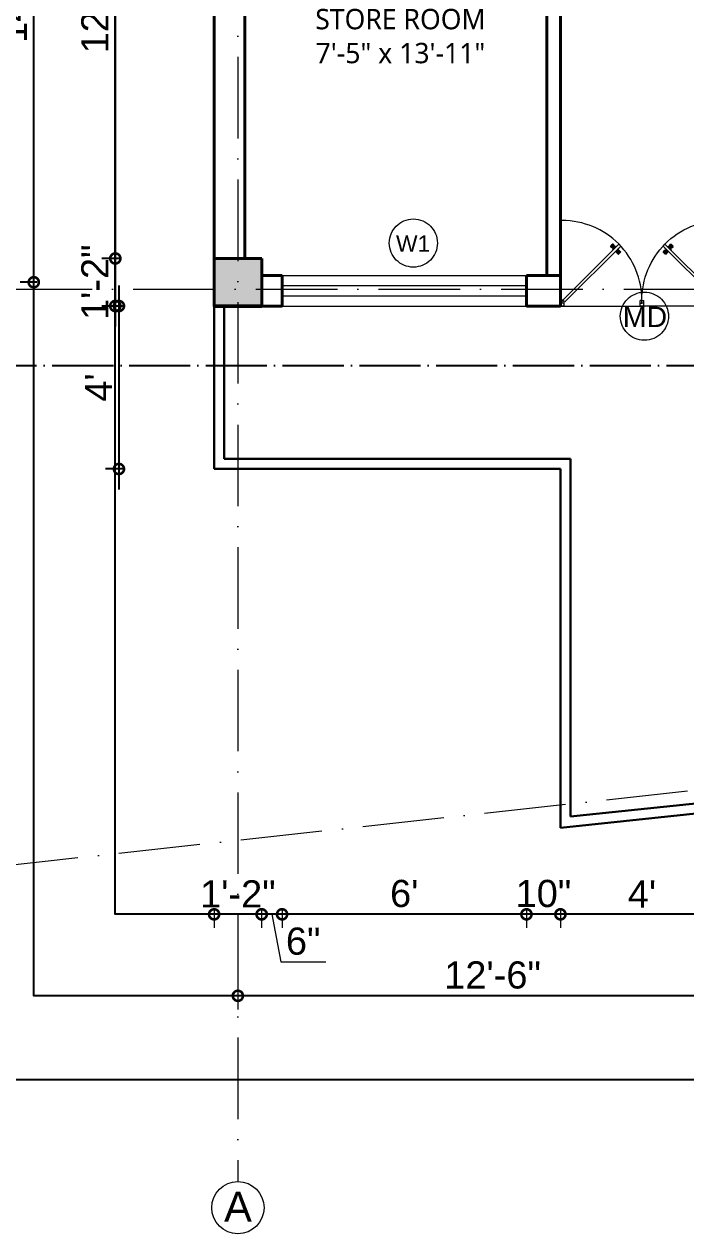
# Model space of a CAD drawing. Header units: inches. Extents: x -71 to 2682309, y -3332 to 801571.
# Drawn here: x 2655697 to 2655891.7, y 799542.3 to 799898.5 of the extents above; entities that cross this region are included whole.
import ezdxf

# ---------------------------------------------------------------- set-up
doc = ezdxf.new("R2010")
doc.units = ezdxf.units.IN
doc.header["$MEASUREMENT"] = 0
doc.header["$PDMODE"] = 99
for name, pattern in [('ACAD_ISO04W100', [30, 24, -3, 0, -3]), ('ACAD_ISO10W100', [18, 12, -3, 0, -3]), ('SOLID', [0])]:
    doc.linetypes.add(name, pattern=pattern)
for name, color, linetype, lineweight in [('CONC. OUTLINE RA', 150, 'Continuous', 40), ('dimension EA', 251, 'Continuous', 5), ('ele 4', 114, 'Continuous', 9), ('elev 2', 20, 'Continuous', 25), ('HATCH RA', 8, 'Continuous', 9), ('PUERTAS', 7, 'Continuous', 13), ('TEXT RA', 254, 'Continuous', 20), ('TEXTURE EA', 8, 'ACAD_ISO10W100', 9), ('wall EA', 24, 'Continuous', 40), ('WALL RA', 42, 'Continuous', 50), ('WALL__HALF_NEW', 42, 'Continuous', 30), ('Win EA', 114, 'Continuous', 5)]:
    doc.layers.add(name, color=color, linetype=linetype, lineweight=lineweight)
for name, color, linetype in [('HACTH', 7, 'Continuous'), ('lettring', 7, 'Continuous'), ('text EA', 7, 'Continuous')]:
    doc.layers.add(name, color=color, linetype=linetype)
doc.styles.add('EAPL', font='arial.ttf', dxfattribs={"height": 8})
doc.styles.get("Standard").update_dxf_attribs({"font": 'arial.ttf'})
doc.dimstyles.new('EA Copy of 1-8', dxfattribs={"dimtxt": 8, "dimasz": 6, "dimexe": 4, "dimexo": 6, "dimgap": 2, "dimtad": 1, "dimdec": 0, "dimzin": 0, "dimdsep": 46, "dimlunit": 3, "dimtxsty": 'EAPL', "dimblk": 'DOTSMALL', "dimcen": -0.09, "dimdle": 6, "dimclrd": 256, "dimclre": 256, "dimclrt": 256, "dimadec": 0, "dimazin": 0, "dimtfac": 8, "dimtdec": 0, "dimtix": 1, "dimtmove": 0, "dimatfit": 3, "dimldrblk": 'OPEN30', "dimfxl": 1, "dimfxlon": 1, "dimtolj": 1, "dimtzin": 0, "dimlwd": -1, "dimlwe": -1, "dimarcsym": 0})

# ---------------------------------------------------------------- blocks, each defined once
blk = doc.blocks.new('COLUMN')
at = {"layer": 'HACTH', "lineweight": 30, "transparency": 33554541}
h = blk.add_hatch(color=256, dxfattribs=at)
h.dxf.hatch_style = 1
h.paths.add_polyline_path([(2659104.19, 784576.38), (2659090.19, 784576.38), (2659090.19, 784562.38), (2659104.19, 784562.38)])
at = {"layer": 'CONC. OUTLINE RA'}
blk.add_lwpolyline([(2659090.19, 784576.38), (2659104.19, 784576.38), (2659104.19, 784562.38), (2659090.19, 784562.38)], close=True, dxfattribs=at)
blk = doc.blocks.new('3ft')
at = {"layer": 'PUERTAS', "color": 6}
for p, q in [((1.01, 2.52), (25.23, 26.74)), ((26.05, 25.92), (25.23, 26.74)), ((26.05, 25.92), (1.77, 1.64)), ((0, 2.4), (0, 0)), ((0.72, 2.4), (0, 2.4)), ((1.6, 0), (0, 0)), ((0.72, 1.52), (0.72, 2.44)), ((0.8, 1.52), (0.72, 1.52)), ((0.8, 1.52), (0.8, 2.41)), ((0.8, 1.2), (0.8, 1.52)), ((1.6, 1.2), (0.8, 1.2)), ((1.57, 1.84), (0.94, 2.47)), ((1.63, 1.89), (0.97, 2.55)), ((1.63, 1.89), (1.57, 1.84)), ((1.77, 1.64), (1.57, 1.84)), ((1.6, 0), (1.6, 1.2)), ((34.4, 0), (34.4, 1.2)), ((34.4, 1.2), (35.2, 1.2)), ((34.4, 0), (36, 0)), ((35.2, 1.2), (35.2, 2.4)), ((35.2, 2.4), (36, 2.4)), ((36, 0), (36, 2.4))]:
    blk.add_line(p, q, dxfattribs=at)
at = {"layer": 'PUERTAS', "color": 1}
for p, q in [((21.67, 25.73), (22.17, 26.23)), ((21.7, 25.82), (22.14, 26.26)), ((22.58, 26.7), (22.14, 26.26)), ((22.67, 26.73), (22.17, 26.23)), ((22.61, 26.67), (22.58, 26.7)), ((23.45, 25.91), (22.79, 26.73)), ((22.49, 24.95), (21.67, 25.61)), ((21.73, 25.79), (21.7, 25.82)), ((22.6, 24.96), (23.02, 25.38)), ((22.61, 24.25), (22.92, 24.72)), ((22.62, 24.13), (22.61, 24.14)), ((22.7, 25.07), (22.71, 25.06)), ((22.82, 25.06), (23.08, 25.32)), ((22.94, 24.95), (22.83, 25.07)), ((22.92, 24.72), (22.92, 24.72)), ((22.93, 24.94), (23.19, 25.21)), ((22.93, 24.84), (22.93, 24.83)), ((23.44, 25.81), (23.02, 25.38)), ((23.34, 25.58), (23.08, 25.32)), ((23.46, 25.47), (23.19, 25.21)), ((23.33, 25.7), (23.34, 25.69)), ((23.45, 25.46), (23.33, 25.57)), ((23.44, 23.31), (23.45, 23.3)), ((23.56, 23.3), (24.03, 23.61)), ((23.57, 25.47), (23.57, 25.47)), ((24.15, 25.79), (23.68, 25.48)), ((23.68, 25.48), (23.68, 25.48)), ((24.03, 23.61), (24.03, 23.62)), ((24.14, 23.62), (24.14, 23.62)), ((24.25, 23.62), (24.51, 23.89)), ((24.27, 25.78), (24.26, 25.79)), ((24.26, 23.29), (24.69, 23.71)), ((24.26, 23.63), (24.37, 23.52)), ((24.26, 23.18), (24.92, 22.37)), ((24.37, 23.52), (24.63, 23.77)), ((24.37, 23.4), (24.37, 23.4)), ((24.78, 24.15), (24.51, 23.89)), ((24.89, 24.03), (24.63, 23.77)), ((25.11, 24.14), (24.69, 23.71)), ((24.77, 24.14), (24.88, 24.03)), ((24.79, 24.38), (24.78, 24.37)), ((24.78, 24.26), (24.78, 24.26)), ((25.1, 24.84), (24.79, 24.38)), ((25, 24.03), (25, 24.03)), ((25.04, 22.36), (25.54, 22.86)), ((25.09, 24.96), (25.1, 24.95)), ((25.1, 22.42), (25.13, 22.39)), ((25.13, 22.39), (25.57, 22.83)), ((25.22, 24.14), (26.03, 23.48)), ((26.04, 23.37), (25.54, 22.86)), ((26.01, 23.27), (25.57, 22.83)), ((25.98, 23.3), (26.01, 23.27))]:
    blk.add_line(p, q, dxfattribs=at)
at = {"layer": 'PUERTAS', "color": 8}
for p, q in [((22.13, 26.28), (21.98, 26.13)), ((22.13, 26.28), (22.27, 26.42)), ((22.29, 26.41), (22.27, 26.42)), ((23.16, 25.52), (22.34, 26.39)), ((23.3, 25.66), (22.5, 26.56)), ((23.41, 25.77), (22.65, 26.71)), ((23.46, 25.83), (22.72, 26.75)), ((22.57, 24.94), (21.65, 25.68)), ((22.63, 24.99), (21.69, 25.75)), ((22.74, 25.1), (21.84, 25.9)), ((22.88, 25.24), (22.01, 26.06)), ((22.69, 24.32), (23.02, 24.83)), ((22.95, 24.96), (22.84, 25.07)), ((22.98, 24.99), (22.86, 25.1)), ((23.03, 25.04), (22.91, 25.15)), ((22.91, 24.53), (23.1, 24.91)), ((23.11, 25.12), (22.99, 25.23)), ((23.13, 24.76), (23.18, 24.99)), ((23.28, 25.3), (23.17, 25.41)), ((23.36, 25.37), (23.25, 25.49)), ((23.31, 24.94), (23.28, 25.08)), ((23.41, 25.43), (23.3, 25.54)), ((23.46, 25.09), (23.32, 25.13)), ((23.44, 25.45), (23.33, 25.56)), ((23.64, 25.27), (23.41, 25.22)), ((23.87, 25.49), (23.49, 25.3)), ((24.08, 25.71), (23.57, 25.38)), ((23.63, 23.38), (24.14, 23.72)), ((23.84, 23.6), (24.22, 23.79)), ((24.07, 23.82), (24.3, 23.88)), ((24.25, 24), (24.39, 23.97)), ((24.25, 23.26), (24.99, 22.34)), ((24.27, 23.64), (24.38, 23.53)), ((24.3, 23.67), (24.41, 23.56)), ((24.3, 23.32), (25.06, 22.38)), ((24.35, 23.72), (24.46, 23.61)), ((24.4, 24.15), (24.43, 24.01)), ((24.41, 23.43), (25.2, 22.53)), ((24.43, 23.8), (24.54, 23.69)), ((24.58, 24.33), (24.52, 24.1)), ((24.55, 23.57), (25.37, 22.7)), ((24.6, 23.97), (24.72, 23.86)), ((24.8, 24.56), (24.61, 24.18)), ((25.02, 24.77), (24.68, 24.26)), ((24.68, 24.05), (24.79, 23.94)), ((24.73, 24.1), (24.85, 23.99)), ((24.76, 24.13), (24.87, 24.02)), ((24.83, 23.85), (25.7, 23.03)), ((24.97, 23.99), (25.87, 23.2)), ((25.08, 24.1), (26.02, 23.34)), ((25.14, 24.15), (26.06, 23.41)), ((25.58, 22.82), (25.43, 22.67)), ((25.58, 22.82), (25.73, 22.97)), ((25.72, 22.98), (25.73, 22.97)), ((0, 0), (36, 0))]:
    blk.add_line(p, q, dxfattribs=at)
at = {"layer": 'PUERTAS', "color": 2}
for p, q in [((21.99, 26.11), (21.98, 26.13)), ((25.42, 22.68), (25.43, 22.67))]:
    blk.add_line(p, q, dxfattribs=at)
at = {"layer": 'PUERTAS', "color": 6}
for radius in [0.155, 0.0752]:
    blk.add_circle((0.82, 2.56), radius, dxfattribs=at)
blk.add_arc((0.82, 2.56), 34.38, 359.7285, 90.0333, dxfattribs=at)
at = {"layer": 'PUERTAS', "color": 1}
for centre, start, end in [((22.73, 26.68), 38.9236, 135), ((22.54, 25.01), 231.0764, 315), ((22.67, 24.2), 135, 225), ((22.77, 25.12), 225, 315), ((22.99, 24.89), 135, 219.7428), ((22.87, 24.78), 315, 39.7428), ((23.28, 25.63), 315, 45), ((23.39, 25.86), 315, 38.9236), ((23.51, 23.36), 225, 315), ((23.51, 25.41), 50.2572, 135), ((23.62, 25.53), 230.2572, 315), ((24.09, 23.56), 50.2572, 135), ((24.2, 23.68), 230.2572, 315), ((24.2, 25.73), 45, 135), ((24.32, 23.23), 135, 218.9236), ((24.42, 23.46), 135, 225), ((24.84, 24.31), 135, 219.7428), ((24.72, 24.21), 315, 39.7428), ((24.94, 23.98), 45, 135), ((24.98, 22.42), 218.9236, 315), ((25.04, 24.89), 315, 45), ((25.17, 24.08), 51.0764, 135), ((25.98, 23.42), 315, 51.0764)]:
    blk.add_arc(centre, 0.08, start, end, dxfattribs=at)
blk = doc.blocks.new('*U327')
at = {"color": 3, "xscale": -1}
blk.add_blockref('3ft', (42, 0), dxfattribs=at)
blk = doc.blocks.new('_DotSmall')
at = {"color": 0, "linetype": 'ByBlock', "const_width": 0.5}
blk.add_lwpolyline([(-0.0625, 0, 1), (0.0625, 0, 1)], format="xyb", close=True, dxfattribs=at)
blk = doc.blocks.new('*D379')
at = {"layer": 'Defpoints', "color": 0, "transparency": 16777216}
for p in [(2655752.87, 799820.03), (2655766.87, 799820.03), (2655766.87, 799636.36)]:
    blk.add_point(p, dxfattribs=at)
at = {"layer": 'dimension EA', "transparency": 16777216}
for p, q in [((2655752.87, 799636.36), (2655746.87, 799636.36)), ((2655752.87, 799637.36), (2655752.87, 799632.36)), ((2655752.87, 799636.36), (2655766.87, 799636.36)), ((2655766.87, 799637.36), (2655766.87, 799632.36)), ((2655766.87, 799636.36), (2655772.87, 799636.36))]:
    blk.add_line(p, q, dxfattribs=at)
at = {"layer": 'dimension EA', "transparency": 16777216, "xscale": 6, "yscale": 6, "zscale": 6}
blk.add_blockref('_DotSmall', (2655752.87, 799636.36), dxfattribs=at)
at = {"layer": 'dimension EA', "transparency": 16777216, "xscale": 6, "yscale": 6, "zscale": 6, "rotation": 180}
blk.add_blockref('_DotSmall', (2655766.87, 799636.36), dxfattribs=at)
at = {"layer": 'dimension EA', "transparency": 16777216, "insert": (2655759.87, 799642.38), "char_height": 8, "attachment_point": 5, "style": 'EAPL'}
blk.add_mtext('\\A1;1\'-2"', dxfattribs=at)
blk = doc.blocks.new('_Open30')
at = {"color": 0, "linetype": 'ByBlock', "lineweight": -2}
for p, q in [((-1, 0.268), (0, 0)), ((0, 0), (-1, -0.268)), ((0, 0), (-1, 0))]:
    blk.add_line(p, q, dxfattribs=at)
blk = doc.blocks.new('*D380')
at = {"layer": 'Defpoints', "color": 0, "transparency": 16777216}
for p in [(2655766.87, 799820.03), (2655772.87, 799820.03), (2655772.87, 799636.36)]:
    blk.add_point(p, dxfattribs=at)
at = {"layer": 'dimension EA', "transparency": 16777216}
for p, q in [((2655760.87, 799636.36), (2655778.87, 799636.36)), ((2655766.87, 799637.36), (2655766.87, 799632.36)), ((2655769.87, 799636.36), (2655772.48, 799622.33)), ((2655772.87, 799637.36), (2655772.87, 799632.36)), ((2655772.48, 799622.33), (2655785.71, 799622.33))]:
    blk.add_line(p, q, dxfattribs=at)
at = {"layer": 'dimension EA', "transparency": 16777216, "xscale": 6, "yscale": 6, "zscale": 6, "rotation": 180}
blk.add_blockref('_DotSmall', (2655766.87, 799636.36), dxfattribs=at)
at = {"layer": 'dimension EA', "transparency": 16777216, "xscale": 6, "yscale": 6, "zscale": 6}
blk.add_blockref('_DotSmall', (2655772.87, 799636.36), dxfattribs=at)
at = {"layer": 'dimension EA', "transparency": 16777216, "insert": (2655779.09, 799628.41), "char_height": 8, "attachment_point": 5, "style": 'EAPL'}
blk.add_mtext('\\A1;6"', dxfattribs=at)
blk = doc.blocks.new('*D381')
at = {"layer": 'Defpoints', "color": 0, "transparency": 16777216}
for p in [(2655772.87, 799820.03), (2655844.81, 799820.03), (2655844.81, 799636.36)]:
    blk.add_point(p, dxfattribs=at)
at = {"layer": 'dimension EA', "transparency": 16777216}
for p, q in [((2655766.87, 799636.36), (2655850.81, 799636.36)), ((2655772.87, 799637.36), (2655772.87, 799632.36)), ((2655844.81, 799637.36), (2655844.81, 799632.36))]:
    blk.add_line(p, q, dxfattribs=at)
at = {"layer": 'dimension EA', "transparency": 16777216, "xscale": 6, "yscale": 6, "zscale": 6, "rotation": 180}
blk.add_blockref('_DotSmall', (2655772.87, 799636.36), dxfattribs=at)
at = {"layer": 'dimension EA', "transparency": 16777216, "xscale": 6, "yscale": 6, "zscale": 6}
blk.add_blockref('_DotSmall', (2655844.81, 799636.36), dxfattribs=at)
at = {"layer": 'dimension EA', "transparency": 16777216, "insert": (2655808.84, 799642.45), "char_height": 8, "attachment_point": 5, "style": 'EAPL'}
blk.add_mtext("\\A1;6'", dxfattribs=at)
blk = doc.blocks.new('*D382')
at = {"layer": 'Defpoints', "color": 0, "transparency": 16777216}
for p in [(2655844.81, 799820.03), (2655854.81, 799820.03), (2655854.81, 799636.36)]:
    blk.add_point(p, dxfattribs=at)
at = {"layer": 'dimension EA', "transparency": 16777216}
for p, q in [((2655844.81, 799636.36), (2655838.81, 799636.36)), ((2655844.81, 799637.36), (2655844.81, 799632.36)), ((2655844.81, 799636.36), (2655854.81, 799636.36)), ((2655854.81, 799637.36), (2655854.81, 799632.36)), ((2655854.81, 799636.36), (2655860.81, 799636.36))]:
    blk.add_line(p, q, dxfattribs=at)
at = {"layer": 'dimension EA', "transparency": 16777216, "xscale": 6, "yscale": 6, "zscale": 6}
blk.add_blockref('_DotSmall', (2655844.81, 799636.36), dxfattribs=at)
at = {"layer": 'dimension EA', "transparency": 16777216, "xscale": 6, "yscale": 6, "zscale": 6, "rotation": 180}
blk.add_blockref('_DotSmall', (2655854.81, 799636.36), dxfattribs=at)
at = {"layer": 'dimension EA', "transparency": 16777216, "insert": (2655849.81, 799642.45), "char_height": 8, "attachment_point": 5, "style": 'EAPL'}
blk.add_mtext('\\A1;10"', dxfattribs=at)
blk = doc.blocks.new('*D383')
at = {"layer": 'Defpoints', "color": 0, "transparency": 16777216}
for p in [(2655854.81, 799820.03), (2655902.81, 799820.03), (2655902.81, 799636.36)]:
    blk.add_point(p, dxfattribs=at)
at = {"layer": 'dimension EA', "transparency": 16777216}
for p, q in [((2655848.81, 799636.36), (2655908.81, 799636.36)), ((2655854.81, 799637.36), (2655854.81, 799632.36)), ((2655902.81, 799637.36), (2655902.81, 799632.36))]:
    blk.add_line(p, q, dxfattribs=at)
at = {"layer": 'dimension EA', "transparency": 16777216, "xscale": 6, "yscale": 6, "zscale": 6, "rotation": 180}
blk.add_blockref('_DotSmall', (2655854.81, 799636.36), dxfattribs=at)
at = {"layer": 'dimension EA', "transparency": 16777216, "xscale": 6, "yscale": 6, "zscale": 6}
blk.add_blockref('_DotSmall', (2655902.81, 799636.36), dxfattribs=at)
at = {"layer": 'dimension EA', "transparency": 16777216, "insert": (2655878.81, 799642.36), "char_height": 8, "attachment_point": 5, "style": 'EAPL'}
blk.add_mtext("\\A1;4'", dxfattribs=at)
blk = doc.blocks.new('*D387')
at = {"layer": 'Defpoints', "color": 0, "transparency": 16777216}
for p in [(2655759.87, 799820.03), (2655909.81, 799672.86), (2655909.81, 799612.36)]:
    blk.add_point(p, dxfattribs=at)
at = {"layer": 'dimension EA', "transparency": 16777216}
for p, q in [((2655759.87, 799613.36), (2655759.87, 799608.36)), ((2655909.81, 799613.36), (2655909.81, 799608.36)), ((2655753.87, 799612.36), (2655915.81, 799612.36))]:
    blk.add_line(p, q, dxfattribs=at)
at = {"layer": 'dimension EA', "transparency": 16777216, "xscale": 6, "yscale": 6, "zscale": 6, "rotation": 180}
blk.add_blockref('_DotSmall', (2655759.87, 799612.36), dxfattribs=at)
at = {"layer": 'dimension EA', "transparency": 16777216, "xscale": 6, "yscale": 6, "zscale": 6}
blk.add_blockref('_DotSmall', (2655909.81, 799612.36), dxfattribs=at)
at = {"layer": 'dimension EA', "transparency": 16777216, "insert": (2655834.84, 799618.45), "char_height": 8, "attachment_point": 5, "style": 'EAPL'}
blk.add_mtext('\\A1;12\'-6"', dxfattribs=at)
blk = doc.blocks.new('*D637')
at = {"layer": 'Defpoints', "color": 0, "transparency": 16777216}
for p in [(2655752.87, 799985.01), (2655723.79, 799829.52), (2655752.87, 799829.52)]:
    blk.add_point(p, dxfattribs=at)
at = {"layer": 'lettring', "transparency": 16777216}
for p, q in [((2655723.79, 799991.01), (2655723.79, 799823.52)), ((2655724.79, 799985.01), (2655719.79, 799985.01)), ((2655724.79, 799829.52), (2655719.79, 799829.52))]:
    blk.add_line(p, q, dxfattribs=at)
at = {"layer": 'lettring', "transparency": 16777216, "xscale": 6, "yscale": 6, "zscale": 6}
for p, rotation in [((2655723.79, 799985.01), 90), ((2655723.79, 799829.52), 270)]:
    blk.add_blockref('_DotSmall', p, dxfattribs=dict(at, rotation=rotation))
at = {"layer": 'lettring', "transparency": 16777216, "insert": (2655717.78, 799907.27), "char_height": 8, "attachment_point": 5, "rotation": 90, "style": 'EAPL'}
blk.add_mtext('\\A1;12\'-11"', dxfattribs=at)
blk = doc.blocks.new('*D638')
at = {"layer": 'Defpoints', "color": 0, "transparency": 16777216}
for p in [(2655752.87, 799829.52), (2655723.79, 799815.52), (2655752.87, 799815.52)]:
    blk.add_point(p, dxfattribs=at)
at = {"layer": 'lettring', "transparency": 16777216}
for p, q in [((2655723.79, 799829.52), (2655723.79, 799835.52)), ((2655724.79, 799829.52), (2655719.79, 799829.52)), ((2655723.79, 799829.52), (2655723.79, 799815.52)), ((2655724.79, 799815.52), (2655719.79, 799815.52)), ((2655723.79, 799815.52), (2655723.79, 799809.52))]:
    blk.add_line(p, q, dxfattribs=at)
at = {"layer": 'lettring', "transparency": 16777216, "xscale": 6, "yscale": 6, "zscale": 6}
for p, rotation in [((2655723.79, 799829.52), 270), ((2655723.79, 799815.52), 90)]:
    blk.add_blockref('_DotSmall', p, dxfattribs=dict(at, rotation=rotation))
at = {"layer": 'lettring', "transparency": 16777216, "insert": (2655717.78, 799822.52), "char_height": 8, "attachment_point": 5, "rotation": 90, "style": 'EAPL'}
blk.add_mtext('\\A1;1\'-2"', dxfattribs=at)
blk = doc.blocks.new('*D639')
at = {"layer": 'Defpoints', "color": 0, "transparency": 16777216}
for p in [(2655752.87, 799815.52), (2655724.86, 799767.52), (2655752.87, 799767.52)]:
    blk.add_point(p, dxfattribs=at)
at = {"layer": 'lettring', "transparency": 16777216}
for p, q in [((2655724.86, 799821.52), (2655724.86, 799761.52)), ((2655725.86, 799815.52), (2655720.86, 799815.52)), ((2655725.86, 799767.52), (2655720.86, 799767.52))]:
    blk.add_line(p, q, dxfattribs=at)
at = {"layer": 'lettring', "transparency": 16777216, "xscale": 6, "yscale": 6, "zscale": 6}
for p, rotation in [((2655724.86, 799815.52), 90), ((2655724.86, 799767.52), 270)]:
    blk.add_blockref('_DotSmall', p, dxfattribs=dict(at, rotation=rotation))
at = {"layer": 'lettring', "transparency": 16777216, "insert": (2655718.86, 799791.52), "char_height": 8, "attachment_point": 5, "rotation": 90, "style": 'EAPL'}
blk.add_mtext("\\A1;4'", dxfattribs=at)
blk = doc.blocks.new('*D640')
at = {"layer": 'Defpoints', "color": 0, "transparency": 16777216}
for p in [(2655699.79, 799992.01), (2655759.87, 799992.01), (2655759.87, 799822.52)]:
    blk.add_point(p, dxfattribs=at)
at = {"layer": 'lettring', "transparency": 16777216}
for p, q in [((2655699.79, 799816.52), (2655699.79, 799998.01)), ((2655700.79, 799992.01), (2655695.79, 799992.01)), ((2655700.79, 799822.52), (2655695.79, 799822.52))]:
    blk.add_line(p, q, dxfattribs=at)
at = {"layer": 'lettring', "transparency": 16777216, "xscale": 6, "yscale": 6, "zscale": 6}
for p, rotation in [((2655699.79, 799992.01), 90), ((2655699.79, 799822.52), 270)]:
    blk.add_blockref('_DotSmall', p, dxfattribs=dict(at, rotation=rotation))
at = {"layer": 'lettring', "transparency": 16777216, "insert": (2655693.78, 799907.27), "char_height": 8, "attachment_point": 5, "rotation": 90, "style": 'EAPL'}
blk.add_mtext('\\A1;14\'-1"', dxfattribs=at)
blk = doc.blocks.new('*D642')
at = {"layer": 'Defpoints', "color": 0, "transparency": 16777216}
for p in [(2655752.87, 800141.02), (2655675.05, 799815.52), (2655752.87, 799815.52)]:
    blk.add_point(p, dxfattribs=at)
at = {"layer": 'lettring', "transparency": 16777216}
for p, q in [((2655675.05, 800147.02), (2655675.05, 799809.52)), ((2655676.05, 800141.02), (2655671.05, 800141.02)), ((2655676.05, 799815.52), (2655671.05, 799815.52))]:
    blk.add_line(p, q, dxfattribs=at)
at = {"layer": 'lettring', "transparency": 16777216, "xscale": 6, "yscale": 6, "zscale": 6}
for p, rotation in [((2655675.05, 800141.02), 90), ((2655675.05, 799815.52), 270)]:
    blk.add_blockref('_DotSmall', p, dxfattribs=dict(at, rotation=rotation))
at = {"layer": 'lettring', "transparency": 16777216, "insert": (2655669.04, 799978.27), "char_height": 8, "attachment_point": 5, "rotation": 90, "style": 'EAPL'}
blk.add_mtext('\\A1;27\'-2"', dxfattribs=at)

msp = doc.modelspace()

# ---------------------------------------------------------------- linework, layer by layer
at = {"layer": 'Defpoints'}
for points in [[(2655675.05, 800409.96), (2656159.95, 800409.96), (2656159.95, 799587.62), (2655675.05, 799587.62)], [(2655699.79, 800385.22), (2656135.95, 800385.22), (2656135.95, 799612.36), (2655699.79, 799612.36)], [(2655723.79, 800361.22), (2656111.94, 800361.22), (2656111.94, 799636.36), (2655723.79, 799636.36)]]:
    msp.add_lwpolyline(points, close=True, dxfattribs=at)
at = {"layer": 'ele 4', "linetype": 'SOLID'}
for p, q in [((2655772.87, 799824.52), (2655844.81, 799824.52)), ((2655772.87, 799821.52), (2655844.81, 799821.52)), ((2655772.87, 799818.52), (2655844.81, 799818.52)), ((2655772.87, 799815.52), (2655844.81, 799815.52))]:
    msp.add_line(p, q, dxfattribs=at)
at = {"layer": 'elev 2', "linetype": 'ACAD_ISO04W100', "ltscale": 0.75}
msp.add_line((2655637.43, 799797.96), (2656208.9, 799797.96), dxfattribs=at)
at = {"layer": 'TEXTURE EA', "linetype": 'ACAD_ISO10W100', "ltscale": 2}
for p, q in [((2655759.87, 800430.37), (2655759.87, 799557.64)), ((2655656.87, 799820.52), (2656177.77, 799820.52)), ((2656179.31, 799704.11), (2655656.86, 799646.84))]:
    msp.add_line(p, q, dxfattribs=at)
at = {"layer": 'TEXTURE EA', "linetype": 'ACAD_ISO10W100', "ltscale": 4}
for centre in [(2655811.52, 799834.06), (2655879.52, 799812.52)]:
    msp.add_circle(centre, 7.09, dxfattribs=at)
at = {"layer": 'TEXTURE EA', "linetype": 'ByBlock', "ltscale": 2}
msp.add_circle((2655759.87, 799549.96), 7.69, dxfattribs=at)
at = {"layer": 'wall EA'}
for p, q in [((2655752.87, 799829.52), (2655752.89, 799985.01)), ((2655761.87, 799829.52), (2655761.87, 799985.01)), ((2655850.81, 799824.52), (2655850.81, 799959.01)), ((2655854.81, 799824.52), (2655854.81, 799959.01)), ((2655766.87, 799824.52), (2655772.87, 799824.52)), ((2655772.87, 799824.52), (2655772.87, 799815.52)), ((2655844.81, 799815.52), (2655844.81, 799824.52)), ((2655844.81, 799824.52), (2655854.81, 799824.52)), ((2655854.81, 799815.52), (2655854.81, 799824.52)), ((2655766.87, 799815.52), (2655772.87, 799815.52)), ((2655844.81, 799815.52), (2655854.81, 799815.52))]:
    msp.add_line(p, q, dxfattribs=at)
at = {"layer": 'WALL RA'}
msp.add_line((2655766.87, 799815.52), (2655752.87, 799815.52), dxfattribs=at)
at = {"layer": 'WALL__HALF_NEW'}
for p, q in [((2655752.87, 799815.52), (2655752.87, 799767.52)), ((2655755.87, 799815.52), (2655755.87, 799770.52)), ((2655857.81, 799770.52), (2655755.87, 799770.52)), ((2655857.81, 799770.52), (2655857.81, 799665.18)), ((2655854.81, 799767.52), (2655752.87, 799767.52)), ((2655854.81, 799767.52), (2655854.81, 799661.85)), ((2655916.81, 799668.35), (2655854.81, 799661.85)), ((2655902.81, 799669.9), (2655857.81, 799665.18))]:
    msp.add_line(p, q, dxfattribs=at)

# ---------------------------------------------------------------- block references
at = {"layer": 'HATCH RA', "lineweight": 30, "rotation": 270}
msp.add_blockref('COLUMN', (1871190.5, 3458919.71), dxfattribs=at)
at = {"layer": 'Win EA', "yscale": 0.6812915640384177, "zscale": 0.6812915640384177}
for p, xscale in [((2655883.42, 799815.52), -0.6812915640384177), ((2655874.16, 799815.52), 0.6812915640384177)]:
    msp.add_blockref('*U327', p, dxfattribs=dict(at, xscale=xscale))

# ---------------------------------------------------------------- texts
at = {"layer": 'text EA', "char_height": 6, "attachment_point": 2}
for s, insert, width in [('{\\fTrebuchet MS|b0|i0|c0|p34;STORE ROOM\\P7\'-5" x 13\'-11"}', (2655807.71, 799903.02), 87.9157), ('MD', (2655879.69, 799815.32), 11.1695)]:
    msp.add_mtext(s, dxfattribs=dict(at, insert=insert, width=width))
at = {"layer": 'text EA', "insert": (2655811.45, 799836.3), "char_height": 4.8, "attachment_point": 2}
msp.add_mtext('W1', dxfattribs=at)
at = {"layer": 'TEXT RA', "insert": (2655755.82, 799554.64), "char_height": 8.76, "attachment_point": 1}
msp.add_mtext_dynamic_manual_height_columns('A', width=8.7644, gutter_width=43.82, heights=[0], dxfattribs=at)

# ---------------------------------------------------------------- dimensions: what is measured, and where the dimension line sits
at = {"layer": 'dimension EA'}
for base, p1, p2, picture, middle in [((2655766.87, 799636.36), (2655752.87, 799820.03), (2655766.87, 799820.03), '*D379', (2655759.87, 799642.38)), ((2655909.81, 799612.36), (2655759.87, 799820.03), (2655909.81, 799672.86), '*D387', (2655834.84, 799618.45))]:
    dim = msp.add_linear_dim(base=base, p1=p1, p2=p2, dimstyle='EA Copy of 1-8', dxfattribs=at)
    dim.commit()
    dim.dimension.update_dxf_attribs({"geometry": picture, "text_midpoint": middle})
dim = msp.add_linear_dim(base=(2655772.87, 799636.36), p1=(2655766.87, 799820.03), p2=(2655772.87, 799820.03), dimstyle='EA Copy of 1-8', override={"dimtmove": 1}, dxfattribs=at)
dim.commit()
dim.dimension.update_dxf_attribs({"geometry": '*D380', "text_midpoint": (2655774.48, 799622.33), "dimtype": 160})
for base, p1, p2, picture, middle in [((2655844.81, 799636.36), (2655772.87, 799820.03), (2655844.81, 799820.03), '*D381', (2655808.84, 799642.45)), ((2655854.81, 799636.36), (2655844.81, 799820.03), (2655854.81, 799820.03), '*D382', (2655849.81, 799642.45)), ((2655902.81, 799636.36), (2655854.81, 799820.03), (2655902.81, 799820.03), '*D383', (2655878.81, 799642.36))]:
    dim = msp.add_linear_dim(base=base, p1=p1, p2=p2, dimstyle='EA Copy of 1-8', override={"dimtmove": 1}, dxfattribs=at)
    dim.commit()
    dim.dimension.update_dxf_attribs({"geometry": picture, "text_midpoint": middle})
at = {"layer": 'lettring'}
for base, p1, p2, picture, middle in [((2655675.0521, 799815.52), (2655752.8744, 800141.0202), (2655752.8733, 799815.52), '*D642', (2655669.0357, 799978.2701)), ((2655699.79, 799992.01), (2655759.87, 799822.52), (2655759.87, 799992.01), '*D640', (2655693.78, 799907.27))]:
    dim = msp.add_linear_dim(base=base, p1=p1, p2=p2, angle=90, dimstyle='EA Copy of 1-8', dxfattribs=at)
    dim.commit()
    dim.dimension.update_dxf_attribs({"geometry": picture, "text_midpoint": middle})
for base, p1, p2, picture, middle in [((2655723.79, 799829.52), (2655752.87, 799985.01), (2655752.87, 799829.52), '*D637', (2655717.78, 799907.27)), ((2655723.79, 799815.52), (2655752.87, 799829.52), (2655752.87, 799815.52), '*D638', (2655717.78, 799822.52)), ((2655724.86, 799767.52), (2655752.87, 799815.52), (2655752.87, 799767.52), '*D639', (2655718.86, 799791.52))]:
    dim = msp.add_linear_dim(base=base, p1=p1, p2=p2, angle=90, dimstyle='EA Copy of 1-8', override={"dimtmove": 1}, dxfattribs=at)
    dim.commit()
    dim.dimension.update_dxf_attribs({"geometry": picture, "text_midpoint": middle})

doc.saveas('drawing.dxf')
